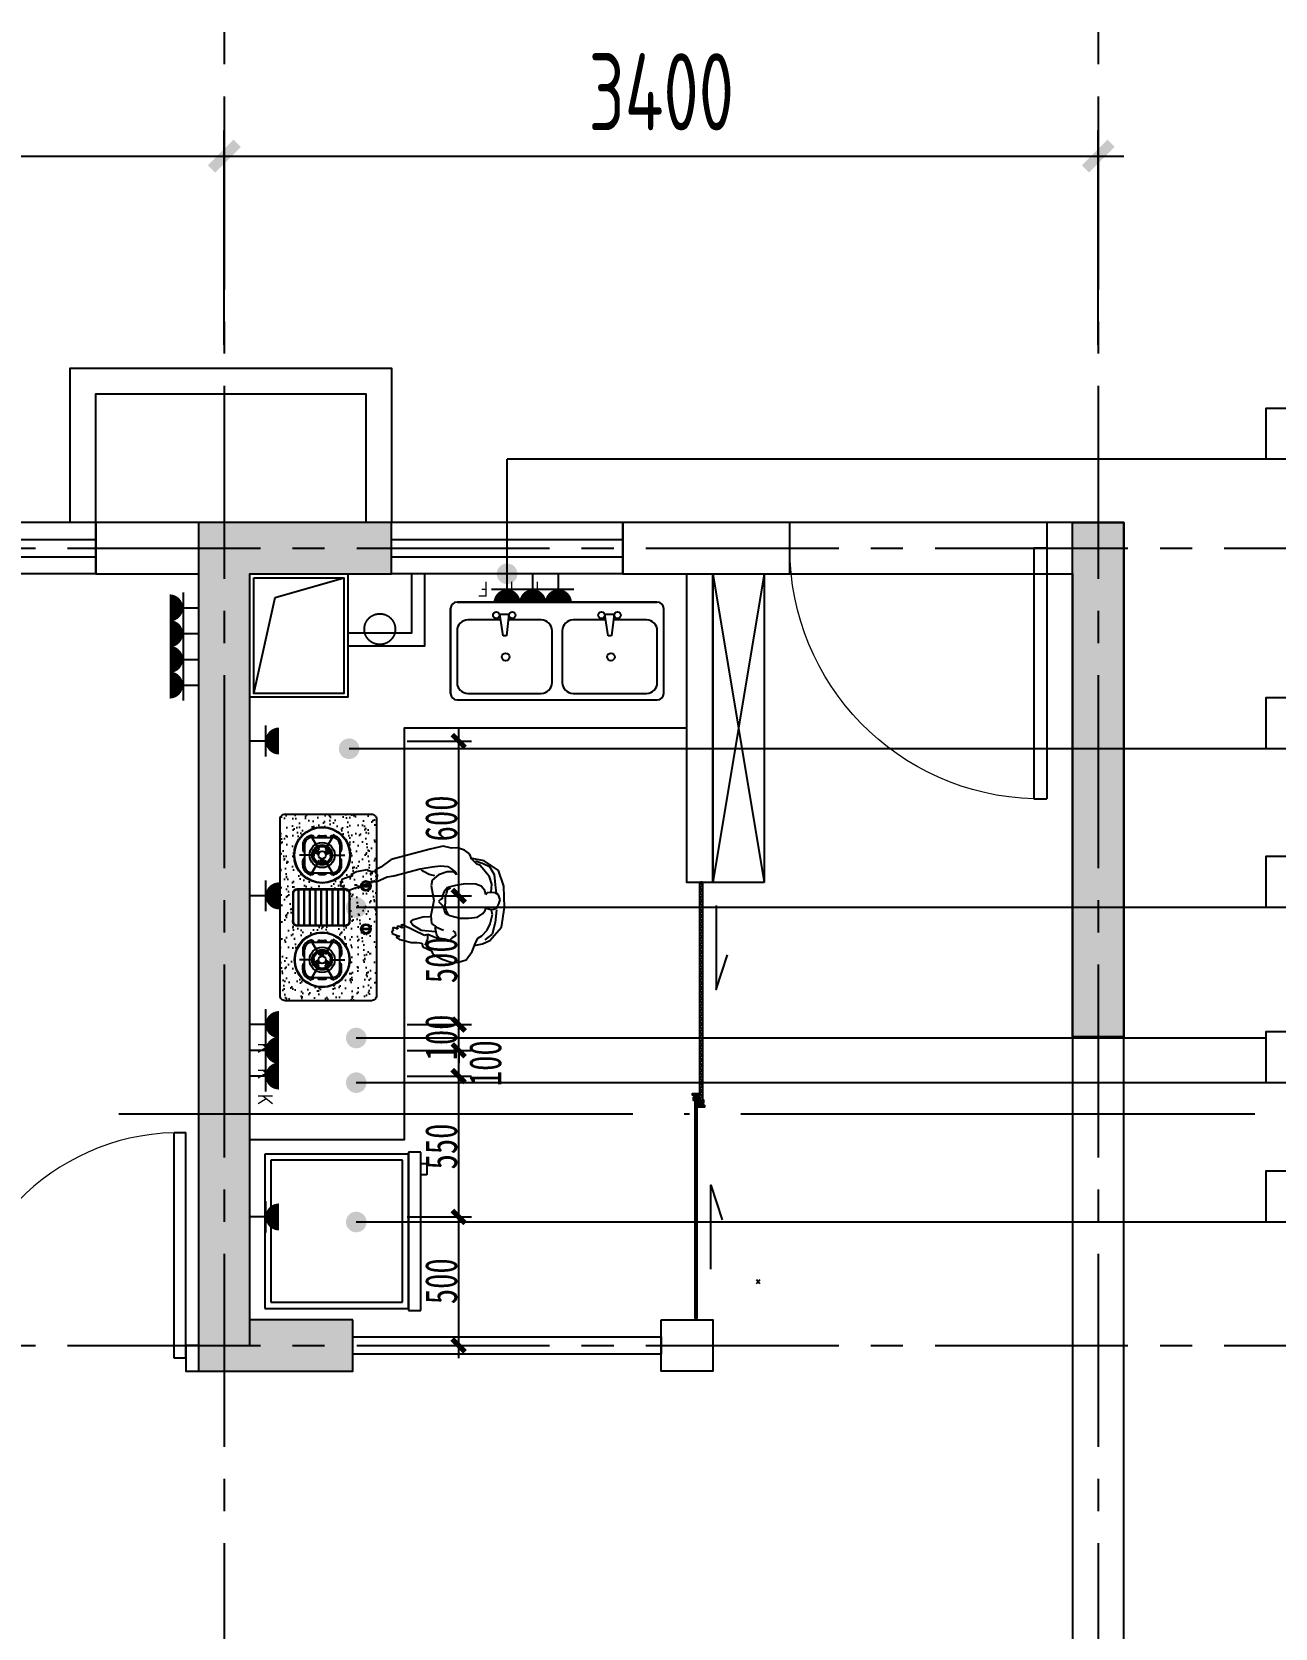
# Model space of a CAD drawing. Header units: millimetres. Extents: x -133666 to 880576, y -269375 to 86941.
# Drawn here: x 29126 to 33962, y -175430 to -169224 of the extents above; entities that cross this region are included whole.
import ezdxf
from ezdxf.enums import TextEntityAlignment as Align

# ---------------------------------------------------------------- set-up
doc = ezdxf.new("R2010")
doc.units = ezdxf.units.MM
doc.header["$LTSCALE"] = 1000
for name, pattern in [('6#轴网(1-4)20181120$0$11 12 17 18 19 20 21 22-ZW$0$DOTE', [2.42, 2, -0.2, 0.02, -0.2]), ('CENTER', [50.8, 31.75, -6.35, 6.35, -6.35]), ('CENTER2', [1.125, 0.75, -0.125, 0.125, -0.125]), ('DASHED', [19.05, 12.7, -6.35]), ('PS', [3200, 1500, -200, 1500])]:
    doc.linetypes.add(name, pattern=pattern)
doc.layers.get('0').update_dxf_attribs({"linetype": 'CONTINUOUS'})
doc.layers.get('Defpoints').update_dxf_attribs({"color": 6, "linetype": 'CONTINUOUS'})
for name, color, linetype in [('6#轴网(1-4)20181120$0$11 12 17 18 19 20 21 22-ZW$0$AXIS_轴线_A', 8, '6#轴网(1-4)20181120$0$11 12 17 18 19 20 21 22-ZW$0$DOTE'), ('A-area', 23, 'CONTINUOUS'), ('A-FUR', 8, 'CONTINUOUS'), ('A-Lvtry', 5, 'CONTINUOUS'), ('A-烟气道', 105, 'CONTINUOUS'), ('AXIS', 253, 'CENTER'), ('DIM', 3, 'CONTINUOUS'), ('M-机电点位(布局空间)', 7, 'CONTINUOUS'), ('P-Furniture(活动家具)', 134, 'CONTINUOUS'), ('P-活动家具', 146, 'CONTINUOUS'), ('PS', 6, 'PS'), ('PUB_HATCH', 8, 'CONTINUOUS'), ('PUB_TEXT', 7, 'CONTINUOUS'), ('WALL', 2, 'CONTINUOUS'), ('WINDOW', 4, 'CONTINUOUS'), ('剪力墙', 6, 'CONTINUOUS'), ('栏杆', 142, 'CONTINUOUS'), ('门', 9, 'CONTINUOUS')]:
    doc.layers.add(name, color=color, linetype=linetype)
doc.styles.add('DIM', font='', dxfattribs={"width": 0.7})
doc.styles.add('HZ', font='romans.shx', dxfattribs={"width": 0.9, "bigfont": 'bzhz.shx'})
doc.styles.add('ZZ', font='tssdeng.shx', dxfattribs={"width": 0.7, "bigfont": 'tssdchn.shx'})
doc.styles.get('DIM').set_extended_font_data('SimSun')
doc.dimstyles.new('TSSD_100_100', dxfattribs={"dimtxt": 300, "dimasz": 100, "dimexe": 100, "dimexo": 250, "dimgap": 100, "dimtad": 1, "dimdec": 0, "dimzin": 0, "dimdsep": 46, "dimtxsty": 'ZZ', "dimblk": 'ARCHTICK', "dimcen": 0, "dimdle": 100, "dimclrd": 256, "dimclrt": 7, "dimadec": 0, "dimazin": 0, "dimtfac": 1, "dimtdec": 0, "dimtix": 1, "dimtmove": 2, "dimatfit": 3, "dimfxl": 0, "dimtolj": 1, "dimtzin": 0, "dimarcsym": 0})
doc.dimstyles.new('金螳螂1-50', dxfattribs={"dimscale": 50, "dimtxt": 2.5, "dimasz": 1, "dimexe": 1, "dimexo": 1, "dimgap": 0.1, "dimtad": 1, "dimdec": 0, "dimrnd": 5, "dimzin": 0, "dimdsep": 46, "dimtxsty": 'DIM', "dimblk": 'ARCHTICK', "dimcen": 2, "dimdle": 1, "dimclrd": 254, "dimclre": 254, "dimclrt": 30, "dimadec": 0, "dimazin": 0, "dimtfac": 1, "dimtdec": 0, "dimtix": 1, "dimtmove": 2, "dimatfit": 3, "dimldrblk": 'A', "dimfxl": 0, "dimtolj": 1, "dimtzin": 0, "dimarcsym": 0})

# ---------------------------------------------------------------- blocks, each defined once
blk = doc.blocks.new('BX1')
at = {"layer": 'A-Lvtry'}
for p, q in [((-560, 8), (-607.7, 8)), ((-607.7, 8), (-607.7, -608)), ((-560, -608), (-560, 8)), ((0, 0), (-560, 0)), ((0, -600), (0, 0)), ((-560, 0), (-560, -600)), ((-24, -24), (-536, -24)), ((-536, -24), (-536, -576)), ((-24, -576), (-24, -24)), ((-631.1, -564.3), (-631.1, -520)), ((-631.1, -520), (-607.7, -520)), ((-607.7, -520), (-607.7, -564.3)), ((-607.7, -564.3), (-631.1, -564.3)), ((-607.7, -608), (-560, -608)), ((-560, -600), (0, -600)), ((-536, -576), (-24, -576))]:
    blk.add_line(p, q, dxfattribs=at)
blk = doc.blocks.new('A$C558726A8')
at = {"layer": 'P-Furniture(活动家具)'}
h = blk.add_hatch(dxfattribs=at)
h.set_pattern_fill('AR-SAND,_O', color=250)
h.set_pattern_definition([(37.5, (-27199.047, -9670.22), (-1.60003, 48.941324), [0, -38.608, 0, -43.18, 0, -41.275]), (7.5, (-27199.05, -9670.22), (44.95233, 71.68251), [0, -20.828, 0, -34.798, 0, -13.335]), (327.5, (-27230.29, -9670.22), (79.09924, 0.14372), [0, -12.7, 0, -45.72, 0, -59.69]), (317.5, (-27230.29, -9670.22), (76.35565, 22.29293), [0, -6.35, 0, -29.972, 0, -34.29])])
h.paths.add_polyline_path([(-342.9, 375.4, 0.414214), (-362.5, 355.9), (-362.5, 19.6, 0.414214), (-342.9, 0), (342.9, 0, 0.414214), (362.5, 19.6), (362.5, 355.9, 0.414214), (342.9, 375.4)])
h.paths.add_polyline_path([(71.9, 309.2), (71.9, 120.9, -0.414214), (55.9, 104.9), (-55.9, 104.9, -0.414214), (-71.9, 120.9), (-71.9, 309.2, -0.414214), (-55.9, 325.2), (55.9, 325.2, -0.414214)], flags=16)
h.paths.add_polyline_path([(69.9, 309.2), (69.9, 120.9, -0.414214), (55.9, 106.9), (-55.9, 106.9, -0.414214), (-69.9, 120.9), (-69.9, 309.2, -0.414214), (-55.9, 323.2), (55.9, 323.2, -0.414214)], flags=0)
h.paths.add_polyline_path([(313.1, 211.8, -1), (94.2, 211.8, -1)], flags=16)
h.paths.add_polyline_path([(311.1, 211.8, -1), (96.2, 211.8, -1)], flags=0)
h.paths.add_polyline_path([(164.5, 287.1), (182.6, 287.1, -0.359638), (191.4, 280.3), (215.9, 280.3, -0.359638), (224.7, 287.1), (242.8, 287.1, -0.414214), (279, 250.9, -0.251251), (272.2, 242.1), (272.2, 229.9, -0.359638), (279, 221.1), (279, 202.5, -0.359638), (272.2, 193.7), (272.2, 181.4, -0.251251), (279, 172.6, -0.414214), (242.8, 136.4), (224.7, 136.4, -0.359638), (215.9, 143.3), (191.4, 143.3, -0.359638), (182.6, 136.4), (164.5, 136.4, -0.414214), (128.3, 172.6, -0.251251), (135.2, 181.4), (135.2, 193.7, -0.359638), (128.3, 202.5), (128.3, 221.1, -0.359638), (135.2, 229.9), (135.2, 242.1, -0.251251), (128.3, 250.9, -0.414214)], flags=0)
h.paths.add_polyline_path([(252.6, 211.8, -1), (154.7, 211.8, -1)], flags=0)
h.paths.add_polyline_path([(242.8, 211.8, -1), (164.5, 211.8, -1)], flags=0)
h.paths.add_polyline_path([(239.9, 211.8, -1), (167.4, 211.8, -1)], flags=0)
h.paths.add_polyline_path([(236.9, 211.8, -1), (170.4, 211.8, -1)], flags=0)
h.paths.add_polyline_path([(174.8, 218.6), (190.2, 217.6, -0.299124), (203.7, 226.5, -0.028861), (205.3, 226.4), (212.2, 240.2, -0.215015), (224, 233.3), (215.4, 220.5, -0.330841), (215.4, 203), (224, 190.2, -0.215015), (212.2, 183.4), (205.3, 197.2, -0.028861), (203.7, 197.1, -0.299124), (190.2, 205.9), (174.8, 204.9, -0.215015)], flags=0)
h.paths.add_polyline_path([(-96.2, 211.8, -1), (-311.1, 211.8, -1)], flags=16)
h.paths.add_polyline_path([(-98.2, 211.8, -1), (-309.1, 211.8, -1)], flags=0)
h.paths.add_polyline_path([(-128.3, 250.9, -0.251251), (-135.2, 242.1), (-135.2, 229.9, -0.359638), (-128.3, 221.1), (-128.3, 202.5, -0.359638), (-135.2, 193.7), (-135.2, 181.4, -0.251251), (-128.3, 172.6, -0.414214), (-164.5, 136.4), (-182.6, 136.4, -0.359638), (-191.4, 143.3), (-215.9, 143.3, -0.359638), (-224.7, 136.4), (-242.8, 136.4, -0.414214), (-279, 172.6, -0.251251), (-272.2, 181.4), (-272.2, 193.7, -0.359638), (-279, 202.5), (-279, 221.1, -0.359638), (-272.2, 229.9), (-272.2, 242.1, -0.251251), (-279, 250.9, -0.414214), (-242.8, 287.1), (-224.7, 287.1, -0.359638), (-215.9, 280.3), (-191.4, 280.3, -0.359638), (-182.6, 287.1), (-164.5, 287.1, -0.414214)], flags=0)
h.paths.add_polyline_path([(-154.7, 211.8, -1), (-252.6, 211.8, -1)], flags=0)
h.paths.add_polyline_path([(-164.5, 211.8, -1), (-242.8, 211.8, -1)], flags=0)
h.paths.add_polyline_path([(-167.4, 211.8, -1), (-239.9, 211.8, -1)], flags=0)
h.paths.add_polyline_path([(-170.4, 211.8, -1), (-236.9, 211.8, -1)], flags=0)
h.paths.add_polyline_path([(-174.8, 218.6, -0.215015), (-174.8, 204.9), (-190.2, 205.9, -0.299124), (-203.7, 197.1, -0.028861), (-205.3, 197.2), (-212.2, 183.4, -0.215015), (-224, 190.2), (-215.4, 203, -0.330841), (-215.4, 220.5), (-224, 233.3, -0.215015), (-212.2, 240.2), (-205.3, 226.4, -0.028861), (-203.7, 226.5, -0.299124), (-190.2, 217.6)], flags=0)
h.paths.add_polyline_path([(103, 41, -1), (64.3, 41, -1)], flags=16)
h.paths.add_polyline_path([(85.7, 57.3), (85.7, 56.2, -0.877066), (85.7, 25.8), (85.7, 24.6, -1), (81.7, 24.6), (81.7, 25.8, -0.877066), (81.7, 56.2), (81.7, 57.3, -1)], flags=0)
h.paths.add_polyline_path([(97.4, 53.2, -1.000001), (94.5, 53.2, -1.000001)], flags=0)
h.paths.add_polyline_path([(102.5, 41, -1.000001), (99.6, 41, -1.000001)], flags=0)
h.paths.add_polyline_path([(-64.3, 41, -1), (-103, 41, -1)], flags=16)
h.paths.add_polyline_path([(-81.7, 57.3), (-81.7, 56.2, -0.877066), (-81.7, 25.8), (-81.7, 24.6, -1), (-85.7, 24.6), (-85.7, 25.8, -0.877066), (-85.7, 56.2), (-85.7, 57.3, -1)], flags=0)
h.paths.add_polyline_path([(-94.5, 53.2, -1.000001), (-97.4, 53.2, -1.000001)], flags=0)
h.paths.add_polyline_path([(-99.6, 41, -1.000001), (-102.5, 41, -1.000001)], flags=0)
for points in [[(-99.6, 41.4, 1), (-102.5, 41.4, 1)], [(-97.4, 53.7, 1.000001), (-94.5, 53.7, 1.000001)], [(94.5, 53.7, 1.000001), (97.4, 53.7, 1.000001)], [(102.5, 41.4, 1), (99.6, 41.4, 1)]]:
    blk.add_hatch(color=251, dxfattribs=at).paths.add_polyline_path(points)
at = {"layer": 'P-Furniture(活动家具)', "color": 251}
for p, q in [((-284.2, 258.3), (-224, 223.5)), ((-228.2, 226), (-279.9, 255.8)), ((-272.2, 250.9), (-272.2, 172.6)), ((-242.8, 287.1), (-224.7, 287.1)), ((-242.8, 280.3), (-164.5, 280.3)), ((-203.7, 240.2), (-203.7, 299.8)), ((-123.1, 258.3), (-183.3, 223.5)), ((-164.5, 287.1), (-182.6, 287.1)), ((-179.1, 226), (-127.4, 255.8)), ((-135.2, 250.9), (-135.2, 172.6)), ((-69.9, 304), (69.9, 304)), ((-69.9, 302), (69.9, 302)), ((-69.9, 282), (69.9, 282)), ((-69.9, 280), (69.9, 280)), ((-69.9, 260), (69.9, 260)), ((-69.9, 258), (69.9, 258)), ((123.1, 258.3), (183.3, 223.5)), ((179.1, 226), (127.4, 255.8)), ((135.2, 250.9), (135.2, 172.6)), ((164.5, 287.1), (182.6, 287.1)), ((242.8, 280.3), (164.5, 280.3)), ((203.7, 240.2), (203.7, 299.8)), ((284.2, 258.3), (224, 223.5)), ((242.8, 287.1), (224.7, 287.1)), ((228.2, 226), (279.9, 255.8)), ((272.2, 250.9), (272.2, 172.6)), ((-284.2, 165.3), (-224, 200)), ((-228.2, 197.6), (-279.9, 167.7)), ((-279, 221.1), (-279, 202.5)), ((-224, 233.3), (-212.2, 240.2)), ((-215.4, 220.5), (-224, 233.3)), ((-215.4, 203), (-224, 190.2)), ((-212.2, 183.4), (-224, 190.2)), ((-211, 224.5), (-218.1, 236.8)), ((-211, 199.1), (-218.1, 186.8)), ((-205.3, 226.4), (-212.2, 240.2)), ((-205.3, 197.2), (-212.2, 183.4)), ((-190.2, 217.6), (-174.8, 218.6)), ((-190.2, 205.9), (-174.8, 204.9)), ((-189, 211.8), (-174.8, 211.8)), ((-123.1, 165.3), (-183.3, 200)), ((-179.1, 197.6), (-127.4, 167.7)), ((-174.8, 218.6), (-174.8, 204.9)), ((-128.3, 221.1), (-128.3, 202.5)), ((-69.9, 238), (69.9, 238)), ((-69.9, 236), (69.9, 236)), ((-69.9, 216), (69.9, 216)), ((-69.9, 214), (69.9, 214)), ((-69.9, 194), (69.9, 194)), ((-69.9, 192), (69.9, 192)), ((123.1, 165.3), (183.3, 200)), ((179.1, 197.6), (127.4, 167.7)), ((128.3, 221.1), (128.3, 202.5)), ((190.2, 217.6), (174.8, 218.6)), ((174.8, 218.6), (174.8, 204.9)), ((189, 211.8), (174.8, 211.8)), ((190.2, 205.9), (174.8, 204.9)), ((205.3, 226.4), (212.2, 240.2)), ((205.3, 197.2), (212.2, 183.4)), ((211, 224.5), (218.1, 236.8)), ((211, 199.1), (218.1, 186.8)), ((224, 233.3), (212.2, 240.2)), ((212.2, 183.4), (224, 190.2)), ((215.4, 220.5), (224, 233.3)), ((215.4, 203), (224, 190.2)), ((284.2, 165.3), (224, 200)), ((228.2, 197.6), (279.9, 167.7)), ((279, 221.1), (279, 202.5)), ((-242.8, 143.3), (-164.5, 143.3)), ((-242.8, 136.4), (-224.7, 136.4)), ((-203.7, 183.4), (-203.7, 123.7)), ((-164.5, 136.4), (-182.6, 136.4)), ((-69.9, 172), (69.9, 172)), ((-69.9, 170), (69.9, 170)), ((-69.9, 150), (69.9, 150)), ((-69.9, 148), (69.9, 148)), ((-69.9, 128), (69.9, 128)), ((-69.9, 126), (69.9, 126)), ((242.8, 143.3), (164.5, 143.3)), ((164.5, 136.4), (182.6, 136.4)), ((203.7, 183.4), (203.7, 123.7)), ((242.8, 136.4), (224.7, 136.4))]:
    blk.add_line(p, q, dxfattribs=at)
at = {"layer": 'P-Furniture(活动家具)'}
blk.add_lwpolyline([(-342.9, 0.4, -0.414214), (-362.5, 20), (-362.5, 355.9, -0.414214), (-342.9, 375.4), (342.9, 375.4, -0.414214), (362.5, 355.9), (362.5, 20, -0.414214), (342.9, 0.4)], format="xyb", close=True, dxfattribs=at)
at = {"layer": 'P-Furniture(活动家具)', "color": 251}
for points in [[(-71.9, 309.2, -0.414214), (-55.9, 325.2), (55.9, 325.2, -0.414214), (71.9, 309.2), (71.9, 120.9, -0.414214), (55.9, 104.9), (-55.9, 104.9, -0.414214), (-71.9, 120.9)], [(-69.9, 309.2, -0.414214), (-55.9, 323.2), (55.9, 323.2, -0.414214), (69.9, 309.2), (69.9, 120.9, -0.414214), (55.9, 106.9), (-55.9, 106.9, -0.414214), (-69.9, 120.9)], [(-85.7, 25), (-85.7, 57.8, -1), (-81.7, 57.8), (-81.7, 25, -1)], [(85.7, 25), (85.7, 57.8, 1), (81.7, 57.8), (81.7, 25, 1)]]:
    blk.add_lwpolyline(points, format="xyb", close=True, dxfattribs=at)
at = {"layer": 'P-Furniture(活动家具)', "color": 251, "const_width": 0.979}
for points in [[(-228.2, 226), (-279.9, 255.8)], [(-203.7, 240.2), (-203.7, 299.8)], [(-179.1, 226), (-127.4, 255.8)], [(179.1, 226), (127.4, 255.8)], [(203.7, 240.2), (203.7, 299.8)], [(228.2, 226), (279.9, 255.8)], [(-228.2, 197.6), (-279.9, 167.7)], [(-179.1, 197.6), (-127.4, 167.7)], [(179.1, 197.6), (127.4, 167.7)], [(228.2, 197.6), (279.9, 167.7)], [(-203.7, 183.4), (-203.7, 123.7)], [(203.7, 183.4), (203.7, 123.7)]]:
    blk.add_lwpolyline(points, dxfattribs=at)
for points in [[(-203.7, 226.5, -1), (-203.7, 197.1, -1), (-203.7, 226.5, -1)], [(203.7, 226.5, 1), (203.7, 197.1, 1), (203.7, 226.5, 1)]]:
    blk.add_lwpolyline(points, format="xyb", dxfattribs=at)
at = {"layer": 'P-Furniture(活动家具)', "color": 251}
for centre, radius in [((-203.7, 211.8), 107.4), ((-203.7, 211.8), 105.4), ((203.7, 211.8), 109.4), ((203.7, 211.8), 107.4), ((-203.7, 211.8), 39.1), ((203.7, 211.8), 39.1), ((-203.7, 211.8), 36.2), ((-203.7, 211.8), 33.3), ((-203.7, 211.8), 14.7), ((203.7, 211.8), 36.2), ((203.7, 211.8), 33.3), ((203.7, 211.8), 14.7), ((-83.7, 41.4), 19.3), ((-101, 41.4), 1.44), ((-95.9, 53.7), 1.44), ((83.7, 41.4), 19.3), ((95.9, 53.7), 1.44), ((101, 41.4), 1.44)]:
    blk.add_circle(centre, radius, dxfattribs=at)
at = {"layer": 'P-Furniture(活动家具)'}
for centre in [(-203.7, 211.8), (203.7, 211.8)]:
    blk.add_circle(centre, 48.9, dxfattribs=at)
at = {"layer": 'P-Furniture(活动家具)', "color": 251}
for centre, radius, start, end in [((-242.8, 250.9), 36.2, 90, 180), ((-267.4, 252.9), 11.8, 189.66757, 246.08239), ((-242.8, 250.9), 29.4, 90, 180), ((-224.4, 278.4), 8.76, 12.56398, 91.68605), ((-182.9, 278.4), 8.76, 88.31395, 167.43602), ((-164.5, 250.9), 36.2, 0, 90), ((-164.5, 250.9), 29.4, 0, 90), ((-139.9, 252.9), 11.8, 293.91761, 350.33243), ((164.5, 250.9), 36.2, 90, 180), ((139.9, 252.9), 11.8, 189.66757, 246.08239), ((164.5, 250.9), 29.4, 90, 180), ((182.9, 278.4), 8.76, 12.56398, 91.68605), ((224.4, 278.4), 8.76, 88.31395, 167.43602), ((242.8, 250.9), 36.2, 0, 90), ((242.8, 250.9), 29.4, 0, 90), ((267.4, 252.9), 11.8, 293.91761, 350.33243), ((-270.2, 221.3), 8.76, 102.56398, 181.68605), ((-270.2, 202.2), 8.76, 178.31395, 257.43602), ((-210.5, 223.6), 16.7, 95.73063, 144.26937), ((-210.5, 199.9), 16.7, 215.73063, 264.26937), ((-190, 211.8), 16.7, 335.73063, 24.26937), ((-137.1, 221.3), 8.76, 358.31395, 77.43602), ((-137.1, 202.2), 8.76, 282.56398, 1.68605), ((137.1, 221.3), 8.76, 102.56398, 181.68605), ((137.1, 202.2), 8.76, 178.31395, 257.43602), ((190, 211.8), 16.7, 155.73063, 204.26937), ((210.5, 223.6), 16.7, 35.73063, 84.26937), ((210.5, 199.9), 16.7, 275.73063, 324.26937), ((270.2, 221.3), 8.76, 358.31395, 77.43602), ((270.2, 202.2), 8.76, 282.56398, 1.68605), ((-267.4, 170.6), 11.8, 113.91761, 170.33243), ((-242.8, 172.6), 36.2, 180, 270), ((-242.8, 172.6), 29.4, 180, 270), ((-224.4, 145.2), 8.76, 268.31395, 347.43602), ((-182.9, 145.2), 8.76, 192.56398, 271.68605), ((-164.5, 172.6), 36.2, 270, 0), ((-164.5, 172.6), 29.4, 270, 0), ((-139.9, 170.6), 11.8, 9.66757, 66.08239), ((139.9, 170.6), 11.8, 113.91761, 170.33243), ((164.5, 172.6), 36.2, 180, 270), ((164.5, 172.6), 29.4, 180, 270), ((182.9, 145.2), 8.76, 268.31395, 347.43602), ((224.4, 145.2), 8.76, 192.56398, 271.68605), ((242.8, 172.6), 36.2, 270, 0), ((242.8, 172.6), 29.4, 270, 0), ((267.4, 170.6), 11.8, 9.66757, 66.08239), ((-83.7, 41.4), 15.3, 97.49421, 262.50579), ((-83.7, 41.4), 15.3, 277.49421, 82.50579), ((83.7, 41.4), 15.3, 97.49421, 262.50579), ((83.7, 41.4), 15.3, 277.49421, 82.50579)]:
    blk.add_arc(centre, radius, start, end, dxfattribs=at)
blk = doc.blocks.new('A$C6BCA2219')
at = {"layer": 'P-Furniture(活动家具)'}
for p, q in [((-389.5, 380), (389.5, 380)), ((389.5, 380), (-389.5, 380)), ((-415.3, 354.8), (-415.3, 25.2)), ((-415.3, 25.2), (-415.3, 354.8)), ((414.7, 25.2), (414.7, 354.8)), ((-389.5, 0), (389.5, 0))]:
    blk.add_line(p, q, dxfattribs=at)
at = {"layer": 'P-Furniture(活动家具)', "color": 251}
for p, q in [((-220.2, 310.8), (-347.5, 310.8)), ((-223.7, 332.8), (-187.8, 333.3)), ((-210.5, 248.5), (-223.7, 332.8)), ((-187.8, 333.3), (-197.8, 248.5)), ((-61.9, 310.8), (-190.5, 310.8)), ((189.2, 310.8), (61.9, 310.8)), ((185.8, 332.8), (221.6, 333.3)), ((198.9, 248.5), (185.8, 332.8)), ((221.6, 333.3), (211.6, 248.5)), ((347.5, 310.8), (218.9, 310.8)), ((-389.5, 268.8), (-389.5, 67.2)), ((-197.8, 248.5), (-210.5, 248.5)), ((-19.9, 67.2), (-19.9, 268.8)), ((19.9, 268.8), (19.9, 67.2)), ((211.6, 248.5), (198.9, 248.5)), ((389.5, 67.2), (389.5, 268.8)), ((-347.5, 25.2), (-61.9, 25.2)), ((61.9, 25.2), (347.5, 25.2))]:
    blk.add_line(p, q, dxfattribs=at)
for centre, radius in [((-236.9, 329.1), 12.8), ((-174.7, 329.6), 12.8), ((172.6, 329.1), 12.8), ((234.8, 329.6), 12.8), ((-200.5, 166.9), 14.8), ((208.9, 166.9), 14.8)]:
    blk.add_circle(centre, radius, dxfattribs=at)
at = {"layer": 'P-Furniture(活动家具)'}
for centre, radius, start, end in [((-389.6, 354.3), 25.7, 89.81831, 178.91937), ((389.5, 354.8), 25.2, 0, 90), ((-389.6, 25.7), 25.7, 181.08063, 270.18169), ((389.5, 25.2), 25.2, 270, 0)]:
    blk.add_arc(centre, radius, start, end, dxfattribs=at)
at = {"layer": 'P-Furniture(活动家具)', "color": 251}
for centre, start, end in [((-347.5, 268.8), 90, 180), ((-61.9, 268.8), 0, 90), ((61.9, 268.8), 90, 180), ((347.5, 268.8), 0, 90), ((-347.5, 67.2), 180, 270), ((-61.9, 67.2), 270, 0), ((61.9, 67.2), 180, 270), ((347.5, 67.2), 270, 0)]:
    blk.add_arc(centre, 42, start, end, dxfattribs=at)
blk = doc.blocks.new('_ArchTick')
at = {"color": 0, "linetype": 'ByBlock', "const_width": 0.4}
blk.add_lwpolyline([(-0.5, -0.5), (0.5, 0.5)], dxfattribs=at)
blk = doc.blocks.new('*D354')
at = {"layer": 'Defpoints', "color": 0}
for p in [(6800, 10424), (3400, 9440.5), (6800, 9440.5)]:
    blk.add_point(p, dxfattribs=at)
at = {"layer": 'DIM', "color": 0, "lineweight": -2}
for p, q in [((3400, 9690.5), (3400, 10524)), ((6800, 9690.5), (6800, 10524))]:
    blk.add_line(p, q, dxfattribs=at)
at = {"layer": 'DIM', "lineweight": -2}
blk.add_line((3300, 10424), (6900, 10424), dxfattribs=at)
at = {"layer": 'DIM', "lineweight": -2, "xscale": 100, "yscale": 100, "zscale": 100, "rotation": 180}
blk.add_blockref('_ArchTick', (3400, 10424), dxfattribs=at)
at = {"layer": 'DIM', "lineweight": -2, "xscale": 100, "yscale": 100, "zscale": 100}
blk.add_blockref('_ArchTick', (6800, 10424), dxfattribs=at)
at = {"layer": 'DIM', "color": 7, "insert": (5100, 10674), "char_height": 300, "attachment_point": 5, "style": 'ZZ'}
blk.add_mtext('\\A1;3400', dxfattribs=at)
blk = doc.blocks.new('*D361')
at = {"layer": 'Defpoints', "color": 0}
for p in [(3400, 10424), (800, 9440.5), (3400, 9440.5)]:
    blk.add_point(p, dxfattribs=at)
at = {"layer": 'DIM', "color": 0, "lineweight": -2}
for p, q in [((800, 9690.5), (800, 10524)), ((3400, 9690.5), (3400, 10524))]:
    blk.add_line(p, q, dxfattribs=at)
at = {"layer": 'DIM', "lineweight": -2}
blk.add_line((700, 10424), (3500, 10424), dxfattribs=at)
at = {"layer": 'DIM', "lineweight": -2, "xscale": 100, "yscale": 100, "zscale": 100, "rotation": 180}
blk.add_blockref('_ArchTick', (800, 10424), dxfattribs=at)
at = {"layer": 'DIM', "lineweight": -2, "xscale": 100, "yscale": 100, "zscale": 100}
blk.add_blockref('_ArchTick', (3400, 10424), dxfattribs=at)
at = {"layer": 'DIM', "color": 7, "insert": (2100, 10674), "char_height": 300, "attachment_point": 5, "style": 'ZZ'}
blk.add_mtext('\\A1;2600', dxfattribs=at)
blk = doc.blocks.new('A3ktsjw')
at = {"layer": '栏杆'}
for points in [[(-26114.3, 169534.8), (-26114.3, 170134.8), (-24864.3, 170134.8), (-24864.3, 169534.8)], [(-26014.3, 169534.8), (-26014.3, 170034.8), (-24964.3, 170034.8), (-24964.3, 169534.8)]]:
    blk.add_lwpolyline(points, dxfattribs=at)
blk = doc.blocks.new('$DorLib2D$00000001')
for p, q in [((0.45, 0.975), (0.5, 0.975)), ((0.45, 0), (0.45, 0.975)), ((0.5, 0), (0.5, 0.975)), ((0.5, 0), (0.45, 0))]:
    blk.add_line(p, q)
at = {"lineweight": 13}
blk.add_arc((0.475, 0), 0.975, 91.46928, 180, dxfattribs=at)
blk = doc.blocks.new('$TCHSYS$WIN2D')
for p, q in [((-0.5, 0.5), (0.5, 0.5)), ((-0.5, 0.5), (-0.5, -0.5)), ((0.5, 0.5), (0.5, -0.5)), ((0.5, 0.1667), (-0.5, 0.1667)), ((0.5, -0.1667), (-0.5, -0.1667)), ((-0.5, -0.5), (0.5, -0.5))]:
    blk.add_line(p, q)
blk = doc.blocks.new('B20190310213323')
at = {"layer": 'PUB_HATCH'}
for points in [[(4000, 5900), (3600, 5900), (3600, 8800), (4150, 8800), (4150, 9000), (3400, 9000), (3400, 5700), (3600, 5700), (4000, 5700)], [(6800, 9000), (7000, 9000), (7000, 7000), (6800, 7000), (6800, 8800)]]:
    blk.add_hatch(color=256, dxfattribs=at).paths.add_polyline_path(points)
at = {"layer": 'A-Lvtry', "ltscale": 3}
blk.add_line((4200.1, 6600), (3600, 6600), dxfattribs=at)
blk.add_lwpolyline([(5300, 8200), (4200.1, 8200), (4200.1, 6600), (4200.1, 6600)], dxfattribs=at)
at = {"layer": 'A-烟气道'}
for points in [[(3600, 8800), (3980, 8800), (3980, 8320), (3600, 8320)], [(3615, 8785), (3965, 8785), (3965, 8335), (3615, 8335)]]:
    blk.add_lwpolyline(points, close=True, dxfattribs=at)
blk.add_lwpolyline([(3615, 8335), (3697.9, 8707.9), (3965, 8785)], dxfattribs=at)
at = {"layer": 'WALL'}
blk.add_line((5700, 8800), (6700, 8800), dxfattribs=at)
for points in [[(3600, 5800), (3600, 8800), (4150.1, 8800), (4150.1, 9000), (3500, 9000), (3000, 9000), (3000, 8800), (3400, 8800), (3400, 5800), (3350, 5800), (3350, 5700), (3500, 5700)], [(3980, 8520), (4280, 8520), (4280, 8800)], [(3980, 8570), (4230, 8570), (4230, 8800)]]:
    blk.add_lwpolyline(points, dxfattribs=at)
for points in [[(5700, 8800), (5700, 9000), (5050.1, 9000), (5050.1, 9000), (5050.1, 8800)], [(7000, 100), (7000, 9000), (6700, 9000), (6700, 8800), (6800, 8800), (6800, 200), (6100, 200), (6100, 0), (6800, 0), (6800, -1400), (6500, -1400), (6500, -1600), (7000, -1600)], [(5300, 8800), (5400, 8800), (5400, 7600), (5300, 7600)]]:
    blk.add_lwpolyline(points, close=True, dxfattribs=at)
at = {"layer": 'WALL', "elevation": 0}
blk.add_lwpolyline([(5200, 5900), (5400, 5900), (5400, 5700), (5200, 5700)], close=True, dxfattribs=at)
at = {"layer": 'WINDOW'}
blk.add_line((6700, 9000, 0), (5700, 9000, 0), dxfattribs=at)
blk.add_lwpolyline([(4000, 5833.3), (5200, 5833.3), (5200, 5766.7), (4000, 5766.7)], close=True, dxfattribs=at)
at = {"layer": '剪力墙', "elevation": 0}
for points in [[(4000, 5900), (3600, 5900), (3600, 8800), (4150, 8800), (4150, 9000), (3400, 9000), (3400, 5700), (3600, 5700), (4000, 5700)], [(6800, 9000), (7000, 9000), (7000, 7000), (6800, 7000), (6800, 8800)]]:
    blk.add_lwpolyline(points, close=True, dxfattribs=at)
blk.add_lwpolyline([(6800, 8800), (6800, 8800)], dxfattribs=at)
at = {"layer": 'A-area'}
blk.add_blockref('A3ktsjw', (29014.3, -160534.8), dxfattribs=at)
at = {"layer": 'WINDOW', "rotation": 180}
for name, p, xscale, yscale, zscale in [('$TCHSYS$WIN2D', (2250, 8900), 1500, 200, 1500), ('$TCHSYS$WIN2D', (4600.1, 8900), 900, 200, 900), ('$DorLib2D$00000001', (6200, 8900), -1000, 1000, -1000)]:
    blk.add_blockref(name, p, dxfattribs=dict(at, xscale=xscale, yscale=yscale, zscale=zscale))
at = {"layer": 'WINDOW', "xscale": 900, "yscale": 900, "zscale": -900}
blk.add_blockref('$DorLib2D$00000001', (2900, 5750), dxfattribs=at)
blk = doc.blocks.new('A$C42FC2733')
at = {"color": 0, "linetype": 'ByBlock'}
for p, q in [((149.8, 442.4), (126.3, 409.9)), ((183.6, 452.8), (149.8, 442.4)), ((209.7, 451.5), (183.6, 452.8)), ((243.5, 439.8), (209.7, 451.5)), ((278.7, 420.3), (243.5, 439.8)), ((86, 380), (57.3, 366.9)), ((118.5, 386.5), (86, 380)), ((114.6, 380), (104.2, 357.8)), ((126.3, 409.9), (114.6, 380)), ((283.9, 407.3), (278.7, 420.3)), ((317.8, 391.7), (283.9, 407.3)), ((299.5, 360.4), (304.7, 374.7)), ((304.7, 374.7), (310, 385.2)), ((321.7, 377.3), (317.8, 391.7)), ((339.9, 374.7), (321.7, 377.3)), ((363.3, 374.7), (339.9, 374.7)), ((390.7, 366.9), (363.3, 374.7)), ((11.7, 314.9), (0, 238.1)), ((57.3, 366.9), (11.7, 314.9)), ((36.5, 296.7), (48.2, 342.2)), ((48.2, 342.2), (76.8, 364.3)), ((67.7, 326.6), (56, 301.9)), ((88.6, 348.7), (67.7, 326.6)), ((104.2, 357.8), (88.6, 348.7)), ((191.4, 348.7), (204.5, 356.5)), ((192.7, 335.7), (191.4, 348.7)), ((201.9, 329.2), (192.7, 335.7)), ((204.5, 356.5), (214.9, 366.9)), ((214.9, 366.9), (234.4, 361.7)), ((234.4, 361.7), (251.3, 359.1)), ((264.4, 314.9), (238.3, 326.6)), ((251.3, 359.1), (264.4, 357.8)), ((264.4, 344.8), (255.3, 357.8)), ((264.4, 357.8), (298.2, 343.5)), ((270.9, 314.9), (264.4, 344.8)), ((283.9, 300.6), (264.4, 314.9)), ((269.6, 333.1), (323, 327.9)), ((298.2, 343.5), (311.3, 347.4)), ((299.5, 347.4), (299.5, 360.4)), ((311.3, 347.4), (351.6, 327.9)), ((323, 327.9), (356.8, 307.1)), ((351.6, 327.9), (397.2, 305.8)), ((408.9, 363), (390.7, 366.9)), ((403.7, 307.1), (397.2, 318.8)), ((397.2, 318.8), (412.8, 311)), ((437.6, 339.6), (407.6, 351.3)), ((407.6, 351.3), (421.9, 350)), ((418, 356.5), (408.9, 363)), ((412.8, 311), (419.3, 313.6)), ((419.3, 313.6), (415.4, 322.7)), ((415.4, 322.7), (432.4, 316.2)), ((421.9, 350), (418, 356.5)), ((432.4, 316.2), (436.3, 322.7)), ((433.7, 329.2), (438.9, 330.5)), ((436.3, 322.7), (433.7, 329.2)), ((438.9, 330.5), (437.6, 339.6)), ((31.3, 247.2), (36.5, 296.7)), ((56, 301.9), (46.9, 265.4)), ((46.9, 265.4), (50.8, 249.8)), ((75.5, 249.8), (72.9, 239.4)), ((84.7, 261.5), (75.5, 249.8)), ((105.5, 275.9), (84.7, 261.5)), ((140.6, 279.8), (105.5, 275.9)), ((174.5, 279.8), (140.6, 279.8)), ((213.6, 269.3), (174.5, 279.8)), ((231.8, 260.2), (213.6, 269.3)), ((220.1, 264.1), (227.9, 248.5)), ((227.9, 248.5), (231.8, 231.6)), ((238.3, 239.4), (231.8, 260.2)), ((274.8, 210.8), (286.5, 269.3)), ((286.5, 269.3), (283.9, 300.6)), ((317.8, 274.6), (290.4, 273.3)), ((354.2, 285), (317.8, 274.6)), ((365.9, 294.1), (354.2, 285)), ((356.8, 307.1), (365.9, 294.1)), ((397.2, 305.8), (403.7, 307.1)), ((0, 238.1), (2.6, 156.1)), ((22.1, 223.8), (16.9, 208.2)), ((16.9, 208.2), (23.4, 188.7)), ((30, 239.4), (22.1, 223.8)), ((23.4, 188.7), (36.5, 180.9)), ((41.7, 244.6), (30, 239.4)), ((53.4, 245.9), (41.7, 244.6)), ((69, 242), (53.4, 245.9)), ((67.7, 180.9), (72.9, 188.7)), ((72.9, 239.4), (69, 242)), ((72.9, 188.7), (76.8, 171.8)), ((230.5, 199.1), (226.6, 183.5)), ((231.8, 231.6), (230.5, 217.3)), ((230.5, 217.3), (230.5, 199.1)), ((235.7, 175.7), (242.2, 191.3)), ((243.5, 229), (238.3, 239.4)), ((242.2, 191.3), (243.5, 204.3)), ((251.3, 221.2), (243.5, 229)), ((243.5, 204.3), (251.3, 208.2)), ((257.9, 214.7), (251.3, 221.2)), ((251.3, 208.2), (257.9, 214.7)), ((285.2, 154.8), (274.8, 210.8)), ((2.6, 156.1), (23.4, 95)), ((36.5, 150.9), (32.6, 180.9)), ((36.5, 180.9), (54.7, 179.6)), ((40.4, 110.6), (36.5, 150.9)), ((52.1, 178.3), (49.5, 148.3)), ((49.5, 148.3), (58.6, 119.7)), ((54.7, 179.6), (67.7, 180.9)), ((76.8, 171.8), (91.2, 156.1)), ((91.2, 156.1), (112, 148.3)), ((112, 148.3), (153.7, 147)), ((153.7, 147), (191.4, 153.5)), ((191.4, 153.5), (222.7, 161.3)), ((221.4, 166.6), (211, 162.7)), ((226.6, 183.5), (221.4, 166.6)), ((222.7, 161.3), (235.7, 175.7)), ((257.9, 111.9), (281.3, 132.7)), ((281.3, 132.7), (285.2, 154.8)), ((500.1, 139.2), (457.1, 119.7)), ((496.2, 110.6), (497.5, 128.8)), ((497.5, 128.8), (502.7, 132.7)), ((510.5, 137.9), (500.1, 139.2)), ((515.7, 135.3), (510.5, 137.9)), ((552.2, 153.5), (515.7, 135.3)), ((578.2, 161.3), (552.2, 153.5)), ((612.1, 173.1), (578.2, 161.3)), ((589.9, 114.5), (632.9, 130.1)), ((618.6, 164), (612.1, 173.1)), ((627.7, 164), (618.6, 164)), ((627.7, 156.1), (627.7, 164)), ((638.1, 156.1), (627.7, 156.1)), ((629, 137.9), (638.1, 145.7)), ((634.2, 135.3), (629, 137.9)), ((632.9, 130.1), (634.2, 135.3)), ((638.1, 145.7), (638.1, 156.1)), ((23.4, 95), (79.4, 57.3)), ((58.6, 79.4), (40.4, 110.6)), ((58.6, 119.7), (80.7, 92.4)), ((83.3, 67.7), (58.6, 79.4)), ((80.7, 92.4), (96.4, 74.2)), ((113.3, 57.3), (83.3, 67.7)), ((96.4, 74.2), (108.1, 70.3)), ((108.1, 70.3), (127.6, 50.7)), ((191.4, 101.5), (187.5, 111.9)), ((187.5, 111.9), (199.3, 100.2)), ((205.8, 89.8), (191.4, 101.5)), ((199.3, 100.2), (224, 100.2)), ((221.4, 79.4), (205.8, 89.8)), ((250, 76.8), (221.4, 79.4)), ((224, 100.2), (257.9, 111.9)), ((281.3, 80.7), (250, 76.8)), ((270.9, 115.8), (293, 110.6)), ((328.2, 88.5), (281.3, 80.7)), ((293, 110.6), (315.2, 98.9)), ((315.2, 98.9), (323, 92.4)), ((431.1, 115.8), (328.2, 88.5)), ((457.1, 119.7), (431.1, 115.8)), ((441.5, 52), (481.9, 82)), ((481.9, 82), (500.1, 91.1)), ((505.3, 101.5), (496.2, 110.6)), ((500.1, 91.1), (506.6, 98.9)), ((506.6, 98.9), (519.6, 100.2)), ((519.6, 100.2), (536.6, 92.4)), ((536.6, 92.4), (576.9, 100.2)), ((576.9, 100.2), (597.8, 111.9)), ((597.8, 111.9), (589.9, 114.5)), ((79.4, 57.3), (132.8, 46.8)), ((127.6, 50.7), (136.7, 29.9)), ((136.7, 29.9), (156.3, 15.6)), ((156.3, 15.6), (183.6, 6.5)), ((183.6, 6.5), (207.1, 7.8)), ((207.1, 7.8), (239.6, 0)), ((239.6, 0), (289.1, 11.7)), ((289.1, 11.7), (441.5, 52))]:
    blk.add_line(p, q, dxfattribs=at)
blk = doc.blocks.new('二极 三极单相插座  暗装')
for p, q in [((-54.1, 54.5), (54.1, 54.5)), ((0, 54.5), (0, 0))]:
    blk.add_line(p, q)
at = {"const_width": 47.2}
blk.add_lwpolyline([(23.6, 101.4, -0.414214), (0, 77.8, -0.414214), (-23.6, 101.4, -0.414214)], format="xyb", dxfattribs=at)
blk = doc.blocks.new('*D821')
at = {"layer": 'Defpoints', "color": 0}
for p in [(29974, -173831.7), (30785.8, -173831.7), (29974, -174331.2)]:
    blk.add_point(p, dxfattribs=at)
at = {"layer": 'DIM', "color": 254, "lineweight": -2}
for p, q in [((30785.8, -174381.2), (30785.8, -173781.7)), ((30585.8, -173831.7), (30835.8, -173831.7)), ((30585.8, -174331.2), (30835.8, -174331.2))]:
    blk.add_line(p, q, dxfattribs=at)
at = {"layer": 'DIM', "color": 254, "lineweight": -2, "xscale": 50, "yscale": 50, "zscale": 50}
for p, rotation in [((30785.8, -173831.7), 90), ((30785.8, -174331.2), 270)]:
    blk.add_blockref('_ArchTick', p, dxfattribs=dict(at, rotation=rotation))
at = {"layer": 'DIM', "color": 30, "insert": (30718.3, -174081.5), "char_height": 125, "attachment_point": 5, "rotation": 90, "style": 'DIM'}
blk.add_mtext('\\A1;500', dxfattribs=at)
blk = doc.blocks.new('A')
for p, q in [((-1.44, 1.15), (-1.09, 1.44)), ((-1.09, 1.44), (0, 0)), ((-0.37, 0), (-2.13, 0)), ((-1.44, 1.15), (-0.37, 0)), ((-1.44, -1.15), (-0.37, 0)), ((-1.09, -1.44), (0, 0)), ((-1.44, -1.15), (-1.09, -1.44))]:
    blk.add_line(p, q)
for points in [[(-1.44, 1.15), (-1.09, 1.44), (-0.37, 0), (0, 0)], [(-1.44, -1.15), (-1.09, -1.44), (-0.37, 0), (0, 0)]]:
    blk.add_solid(points)
blk = doc.blocks.new('*D822')
at = {"layer": 'Defpoints', "color": 0}
for p in [(30034.5, -173283.9), (30785.8, -173283.9), (30670.9, -173831.7)]:
    blk.add_point(p, dxfattribs=at)
at = {"layer": 'DIM', "color": 254, "lineweight": -2}
for p, q in [((30785.8, -173881.7), (30785.8, -173233.9)), ((30585.8, -173283.9), (30835.8, -173283.9)), ((30720.9, -173831.7), (30835.8, -173831.7))]:
    blk.add_line(p, q, dxfattribs=at)
at = {"layer": 'DIM', "color": 254, "lineweight": -2, "xscale": 50, "yscale": 50, "zscale": 50}
for p, rotation in [((30785.8, -173283.9), 90), ((30785.8, -173831.7), 270)]:
    blk.add_blockref('_ArchTick', p, dxfattribs=dict(at, rotation=rotation))
at = {"layer": 'DIM', "color": 30, "insert": (30718.3, -173557.8), "char_height": 125, "attachment_point": 5, "rotation": 90, "style": 'DIM'}
blk.add_mtext('\\A1;550', dxfattribs=at)
blk = doc.blocks.new('SDSDG')
for p, q in [((3940.56, 16.7), (3942.96, 16.7)), ((3941.76, 16.7), (3941.76, 15.48))]:
    blk.add_line(p, q)
at = {"const_width": 1.05}
blk.add_lwpolyline([(3942.28, 17.74, -0.414214), (3941.76, 17.21, -0.414214), (3941.23, 17.74, -0.414214)], format="xyb", dxfattribs=at)
at = {"style": 'HZ', "width": 0.9}
blk.add_text('K', height=1.11, dxfattribs=at).set_placement((3943.6, 16.67), align=Align.MIDDLE)
blk = doc.blocks.new('墙面防潮插座 暗装')
for p, q in [((-54.1, 54.5), (54.1, 54.5)), ((0, 54.5), (0, 0))]:
    blk.add_line(p, q)
at = {"const_width": 47.2}
blk.add_lwpolyline([(23.6, 101.4, -0.414214), (0, 77.8, -0.414214), (-23.6, 101.4, -0.414214)], format="xyb", dxfattribs=at)
at = {"style": 'HZ', "width": 0.9}
blk.add_text('F', height=50, dxfattribs=at).set_placement((82.8, 53.4), align=Align.MIDDLE)
blk = doc.blocks.new('*D857')
at = {"layer": 'Defpoints', "color": 0}
for p in [(30034.5, -173183.9), (30785.8, -173183.9), (30034.5, -173283.9)]:
    blk.add_point(p, dxfattribs=at)
at = {"layer": 'DIM', "color": 254, "lineweight": -2}
for p, q in [((30785.8, -173333.9), (30785.8, -173133.9)), ((30585.8, -173183.9), (30835.8, -173183.9)), ((30585.8, -173283.9), (30835.8, -173283.9))]:
    blk.add_line(p, q, dxfattribs=at)
at = {"layer": 'DIM', "color": 254, "lineweight": -2, "xscale": 50, "yscale": 50, "zscale": 50}
for p, rotation in [((30785.8, -173183.9), 90), ((30785.8, -173283.9), 270)]:
    blk.add_blockref('_ArchTick', p, dxfattribs=dict(at, rotation=rotation))
at = {"layer": 'DIM', "color": 30, "insert": (30890, -173233.9), "char_height": 125, "attachment_point": 5, "rotation": 90, "style": 'DIM'}
blk.add_mtext('\\A1;100', dxfattribs=at)
blk = doc.blocks.new('*D858')
at = {"layer": 'Defpoints', "color": 0}
for p in [(30034.5, -173083.9), (30785.8, -173083.9), (30034.5, -173183.9)]:
    blk.add_point(p, dxfattribs=at)
at = {"layer": 'DIM', "color": 254, "lineweight": -2}
for p, q in [((30785.8, -173083.9), (30785.8, -173033.9)), ((30585.8, -173083.9), (30835.8, -173083.9)), ((30785.8, -173183.9), (30785.8, -173083.9)), ((30585.8, -173183.9), (30835.8, -173183.9)), ((30785.8, -173183.9), (30785.8, -173233.9))]:
    blk.add_line(p, q, dxfattribs=at)
at = {"layer": 'DIM', "color": 254, "lineweight": -2, "xscale": 50, "yscale": 50, "zscale": 50}
for p, rotation in [((30785.8, -173083.9), 270), ((30785.8, -173183.9), 90)]:
    blk.add_blockref('_ArchTick', p, dxfattribs=dict(at, rotation=rotation))
at = {"layer": 'DIM', "color": 30, "insert": (30718.3, -173133.9), "char_height": 125, "attachment_point": 5, "rotation": 90, "style": 'DIM'}
blk.add_mtext('\\A1;100', dxfattribs=at)
blk = doc.blocks.new('*D859')
at = {"layer": 'Defpoints', "color": 0}
for p in [(30034.5, -172583.3), (30785.8, -172583.3), (30034.5, -173083.9)]:
    blk.add_point(p, dxfattribs=at)
at = {"layer": 'DIM', "color": 254, "lineweight": -2}
for p, q in [((30785.8, -173133.9), (30785.8, -172533.3)), ((30585.8, -172583.3), (30835.8, -172583.3)), ((30585.8, -173083.9), (30835.8, -173083.9))]:
    blk.add_line(p, q, dxfattribs=at)
at = {"layer": 'DIM', "color": 254, "lineweight": -2, "xscale": 50, "yscale": 50, "zscale": 50}
for p, rotation in [((30785.8, -172583.3), 90), ((30785.8, -173083.9), 270)]:
    blk.add_blockref('_ArchTick', p, dxfattribs=dict(at, rotation=rotation))
at = {"layer": 'DIM', "color": 30, "insert": (30718.3, -172833.6), "char_height": 125, "attachment_point": 5, "rotation": 90, "style": 'DIM'}
blk.add_mtext('\\A1;500', dxfattribs=at)
blk = doc.blocks.new('*D860')
at = {"layer": 'Defpoints', "color": 0}
for p in [(30034.5, -171981.2), (30785.8, -171981.2), (30034.5, -172583.3)]:
    blk.add_point(p, dxfattribs=at)
at = {"layer": 'DIM', "color": 254, "lineweight": -2}
for p, q in [((30785.8, -172633.3), (30785.8, -171931.2)), ((30585.8, -171981.2), (30835.8, -171981.2)), ((30585.8, -172583.3), (30835.8, -172583.3))]:
    blk.add_line(p, q, dxfattribs=at)
at = {"layer": 'DIM', "color": 254, "lineweight": -2, "xscale": 50, "yscale": 50, "zscale": 50}
for p, rotation in [((30785.8, -171981.2), 90), ((30785.8, -172583.3), 270)]:
    blk.add_blockref('_ArchTick', p, dxfattribs=dict(at, rotation=rotation))
at = {"layer": 'DIM', "color": 30, "insert": (30718.3, -172282.3), "char_height": 125, "attachment_point": 5, "rotation": 90, "style": 'DIM'}
blk.add_mtext('\\A1;600', dxfattribs=at)
blk = doc.blocks.new('B20190222125856')
at = {"layer": '6#轴网(1-4)20181120$0$11 12 17 18 19 20 21 22-ZW$0$AXIS_轴线_A'}
blk.add_line((2989.5, 6700), (9118.2, 6700), dxfattribs=at)
at = {"layer": 'AXIS', "linetype": 'CENTER2'}
for p, q in [((3400, 11781), (3400, -2685.7)), ((6800, 11781), (6800, -2685.7)), ((-2834.7, 8900), (9118.1, 8900)), ((-2834.7, 5800), (9118.1, 5800))]:
    blk.add_line(p, q, dxfattribs=at)
at = {"layer": 'DIM'}
for base, p1, p2, picture, middle in [((3400, 10424), (800, 9440.5), (3400, 9440.5), '*D361', (2100, 10674)), ((6800, 10424), (3400, 9440.5), (6800, 9440.5), '*D354', (5100, 10674))]:
    dim = blk.add_linear_dim(base=base, p1=p1, p2=p2, dimstyle='TSSD_100_100', dxfattribs=at)
    dim.commit()
    dim.dimension.update_dxf_attribs({"geometry": picture, "text_midpoint": middle})

msp = doc.modelspace()

# ---------------------------------------------------------------- hatches: boundary and pattern name
at = {"layer": '门'}
h = msp.add_hatch(dxfattribs=at)
h.set_pattern_fill('!PYH_GALSSC', color=250, scale=10, angle=450, style=0)
h.set_pattern_definition([(315, (31733.967, -172341.824), (9.9999, 9.9999), []), (45, (31733.967, -172341.824), (-9.9999, 9.9999), [])])
h.paths.add_polyline_path([(31726, -172529.2), (31732, -172529.2), (31734, -172531.2), (31734, -173382.2), (31732, -173384.2), (31726, -173384.2), (31724, -173382.2), (31724, -172531.2)])

# ---------------------------------------------------------------- linework, layer by layer
at = {"layer": 'A-FUR'}
for p, q in [((31774, -171331.2), (31974, -172531.2)), ((31974, -171331.2), (31774, -172531.2))]:
    msp.add_line(p, q, dxfattribs=at)
msp.add_lwpolyline([(31974, -172531.2), (31774, -172531.2), (31774, -171331.2), (31974, -171331.2)], close=True, dxfattribs=at)
at = {"layer": 'PS', "ltscale": 0.5}
msp.add_circle((30479, -171546.2), 60, dxfattribs=at)
at = {"layer": '门', "color": 250}
for p, q in [((31721.7, -173401.8), (31736.2, -173385.4)), ((31721.8, -173385.4), (31735.3, -173401.8)), ((31944.2, -174090.6), (31958.7, -174074.2)), ((31944.3, -174074.2), (31957.8, -174090.6))]:
    msp.add_line(p, q, dxfattribs=at)
at = {"layer": '门'}
msp.add_lwpolyline([(31726, -172529.2), (31732, -172529.2), (31734, -172531.2), (31734, -173382.2), (31732, -173384.2), (31726, -173384.2), (31724, -173382.2), (31724, -172531.2)], close=True, dxfattribs=at)
for points in [[(31787.4, -172620.5), (31787.4, -172947.1), (31831.3, -172812.1)], [(31744, -173403), (31714, -173403), (31714, -173398), (31721, -173398), (31721, -173388), (31718, -173388), (31718, -173378), (31723, -173378)], [(31714, -173403), (31744, -173403), (31744, -173398), (31737, -173398), (31737, -173388), (31740, -173388), (31740, -173378), (31735, -173378), (31735, -173384.2), (31723, -173384.2), (31723, -173379.2)], [(31742.8, -173401.8), (31715.2, -173401.8), (31715.2, -173399.2), (31722.2, -173399.2), (31722.2, -173386.8), (31719.2, -173386.8), (31719.2, -173379.2), (31721.8, -173379.2), (31721.8, -173385.4), (31736.2, -173385.4), (31736.2, -173379.2), (31738.8, -173379.2), (31738.8, -173386.8), (31735.8, -173386.8), (31735.8, -173399.2), (31742.8, -173399.2), (31742.8, -173401.8), (31715.2, -173401.8)], [(31723, -173379.2), (31723, -173378)]]:
    msp.add_lwpolyline(points, dxfattribs=at)

# ---------------------------------------------------------------- block references
at = {"layer": 'A-Lvtry', "extrusion": (3.92285e-11, 1.08889e-08, 1), "rotation": 180}
msp.add_blockref('BX1', (30031.2, -174187.5, 0), dxfattribs=at)
at = {"layer": 'DIM'}
msp.add_blockref('B20190222125856', (26474, -180131.2), dxfattribs=at)
at = {"layer": 'P-Furniture(活动家具)', "color": 251}
msp.add_blockref('A$C6BCA2219', (31169.1, -171821.2), dxfattribs=at)
at = {"layer": 'P-Furniture(活动家具)', "rotation": 90.00000133402129}
msp.add_blockref('A$C558726A8', (30466.5, -172628.3, 0), dxfattribs=at)

# ---------------------------------------------------------------- next in the draw order: block references
at = {"layer": 'WALL'}
msp.add_blockref('B20190310213323', (26374, -180131.2), dxfattribs=at)

# ---------------------------------------------------------------- next in the draw order: hatches: boundary and pattern name
at = {"layer": '门'}
h = msp.add_hatch(dxfattribs=at)
h.set_pattern_fill('!PYH_GALSSC', color=250, scale=10, angle=450, style=0)
h.set_pattern_definition([(45, (31713.967, -174313.639), (9.9999, -9.9999), []), (315, (31713.967, -174313.639), (-9.9999, -9.9999), [])])
h.paths.add_polyline_path([(31706, -174226.2), (31712, -174226.2), (31714, -174224.2), (31714, -173373.3), (31712, -173371.3), (31706, -173371.3), (31704, -173373.3), (31704, -174224.2)])

# ---------------------------------------------------------------- next in the draw order: linework, layer by layer
at = {"layer": 'PUB_TEXT'}
for p, q in [((33927.8, -170885.6), (30974, -170885.6)), ((30974, -171331.2), (30974, -170885.6)), ((33927.8, -172011.2), (30359.6, -172011.2)), ((33927.8, -172628.3), (30387.3, -172628.3)), ((33927.8, -173135.9), (30387.3, -173135.9)), ((33927.8, -173309.6), (30387.3, -173309.6)), ((33927.8, -173851.4), (30387.3, -173851.4))]:
    msp.add_line(p, q, dxfattribs=at)
for points in [[(33927.8, -170885.6), (33927.8, -170686.7), (34507.2, -170686.7), (34507.2, -170885.6)], [(33927.8, -172011.2), (33927.8, -171812.4), (34902.8, -171812.4), (34902.8, -172011.2)], [(33927.8, -172628.3), (33927.8, -172429.4), (34902.8, -172429.4), (34902.8, -172628.3)], [(33927.8, -173309.6), (33927.8, -173110.8), (34902.8, -173110.8), (34902.8, -173309.6)], [(33927.8, -173851.4), (33927.8, -173652.5), (34663.7, -173652.5), (34663.7, -173851.4)]]:
    msp.add_lwpolyline(points, close=True, dxfattribs=at)
at = {"layer": 'PUB_TEXT', "const_width": 40}
for points in [[(30974, -171351.2, -1), (30974, -171311.2, -1)], [(30359.6, -172031.2, -1), (30359.6, -171991.2, -1)], [(30387.3, -172648.3, -1), (30387.3, -172608.3, -1)], [(30387.3, -173155.9, -1), (30387.3, -173115.9, -1)], [(30387.3, -173329.6, -1), (30387.3, -173289.6, -1)], [(30387.3, -173871.4, -1), (30387.3, -173831.4, -1)]]:
    msp.add_lwpolyline(points, format="xyb", close=True, dxfattribs=at)
at = {"layer": '门', "color": 250}
for p, q in [((31701.7, -173353.7), (31716.2, -173370.1)), ((31701.8, -173370.1), (31715.3, -173353.7))]:
    msp.add_line(p, q, dxfattribs=at)
at = {"layer": '门'}
for points in [[(31724, -173352.5), (31694, -173352.5), (31694, -173357.5), (31701, -173357.5), (31701, -173367.5), (31698, -173367.5), (31698, -173377.5), (31703, -173377.5)], [(31694, -173352.5), (31724, -173352.5), (31724, -173357.5), (31717, -173357.5), (31717, -173367.5), (31720, -173367.5), (31720, -173377.5), (31715, -173377.5), (31715, -173371.3), (31703, -173371.3), (31703, -173376.3)], [(31722.8, -173353.7), (31695.2, -173353.7), (31695.2, -173356.3), (31702.2, -173356.3), (31702.2, -173368.7), (31699.2, -173368.7), (31699.2, -173376.3), (31701.8, -173376.3), (31701.8, -173370.1), (31716.2, -173370.1), (31716.2, -173376.3), (31718.8, -173376.3), (31718.8, -173368.7), (31715.8, -173368.7), (31715.8, -173356.3), (31722.8, -173356.3), (31722.8, -173353.7), (31695.2, -173353.7)], [(31703, -173376.3), (31703, -173377.5)], [(31767.4, -174035), (31767.4, -173708.3), (31811.3, -173843.4)]]:
    msp.add_lwpolyline(points, dxfattribs=at)
msp.add_lwpolyline([(31706, -174226.2), (31712, -174226.2), (31714, -174224.2), (31714, -173373.3), (31712, -173371.3), (31706, -173371.3), (31704, -173373.3), (31704, -174224.2)], close=True, dxfattribs=at)

# ---------------------------------------------------------------- next in the draw order: block references
at = {"color": 0, "xscale": 50, "yscale": 50, "zscale": 50, "rotation": 270}
for p in [(29199.7, 24004), (29199.7, 23904), (29199.7, 23804)]:
    msp.add_blockref('SDSDG', p, dxfattribs=at)
at = {"layer": 'M-机电点位(布局空间)', "color": 7, "zscale": 1.111111111111111}
for name, p, xscale, yscale, rotation in [('墙面防潮插座 暗装', (30974, -171331.2), 1.111111111124046, 1.111111111094942, 180), ('墙面防潮插座 暗装', (31074, -171331.2), 1.111111111124046, 1.111111111094942, 180), ('墙面防潮插座 暗装', (31174, -171331.2), 1.111111111124046, 1.111111111094942, 180), ('二极 三极单相插座  暗装', (29774, -171463.7), -1.111111111124046, 1.111111111124046, 90), ('二极 三极单相插座  暗装', (29774, -171563.7), -1.111111111124046, 1.111111111124046, 90), ('二极 三极单相插座  暗装', (29774, -171663.7), -1.111111111124046, 1.111111111124046, 90), ('二极 三极单相插座  暗装', (29774, -171763.7), -1.111111111124046, 1.111111111124046, 90), ('二极 三极单相插座  暗装', (29974, -171981.2), 1.111111111124046, 1.111111111109494, 270), ('二极 三极单相插座  暗装', (29974, -172583.3), 1.111111111124046, 1.111111111109494, 270), ('二极 三极单相插座  暗装', (29974, -173831.7), 1.111111111124046, 1.111111111109494, 270)]:
    msp.add_blockref(name, p, dxfattribs=dict(at, xscale=xscale, yscale=yscale, rotation=rotation))
at = {"layer": 'P-活动家具', "color": 250, "linetype": 'DASHED', "ltscale": 0.015, "rotation": 180}
msp.add_blockref('A$C42FC2733', (30964.6, -172390), dxfattribs=at)

# ---------------------------------------------------------------- next in the draw order: dimensions: what is measured, and where the dimension line sits
at = {"layer": 'DIM'}
for base, p1, p2, picture, middle in [((30785.8, -171981.2), (30034.5, -172583.3), (30034.5, -171981.2), '*D860', (30718.3, -172282.3)), ((30785.8, -172583.3), (30034.5, -173083.9), (30034.5, -172583.3), '*D859', (30718.3, -172833.6)), ((30785.8, -173083.9), (30034.5, -173183.9), (30034.5, -173083.9), '*D858', (30718.3, -173133.9)), ((30785.8, -173283.9), (30670.9, -173831.7), (30034.5, -173283.9), '*D822', (30718.3, -173557.8)), ((30785.8289, -173831.7226), (29973.9671, -174331.2317), (29973.9671, -173831.7226), '*D821', (30718.3289, -174081.4771))]:
    dim = msp.add_linear_dim(base=base, p1=p1, p2=p2, angle=90, dimstyle='金螳螂1-50', dxfattribs=at)
    dim.commit()
    dim.dimension.update_dxf_attribs({"geometry": picture, "text_midpoint": middle})
dim = msp.add_linear_dim(base=(30785.8, -173183.9), p1=(30034.5, -173283.9), p2=(30034.5, -173183.9), angle=90, dimstyle='金螳螂1-50', dxfattribs=at)
dim.commit()
dim.dimension.update_dxf_attribs({"geometry": '*D857', "text_midpoint": (30890, -173233.9), "dimtype": 160})

doc.saveas('drawing.dxf')
